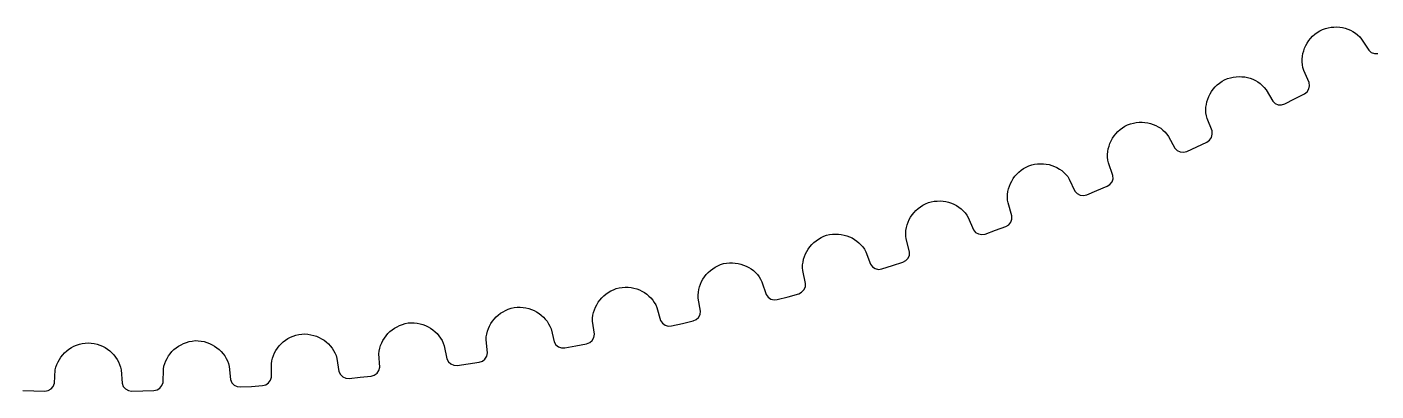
# Model space of a CAD drawing. Header units: metres. Extents: x -120 to 120, y -120 to 120.
# Drawn here: x -2.8 to 58.8, y -120.4 to -103.8 of the extents above; entities that cross this region are included whole.
import ezdxf

# ---------------------------------------------------------------- set-up
doc = ezdxf.new("R2010")
doc.units = ezdxf.units.M

msp = doc.modelspace()

# ---------------------------------------------------------------- linework, layer by layer
for p, q in [((55.9176, -104.177), (56.0177, -104.086)), ((56.0177, -104.086), (56.1263, -104.003)), ((56.1263, -104.003), (56.2432, -103.929)), ((56.2432, -103.929), (56.3697, -103.872)), ((56.3697, -103.872), (56.4985, -103.826)), ((56.4985, -103.826), (56.629, -103.791)), ((56.629, -103.791), (56.7604, -103.768)), ((56.7604, -103.768), (56.8921, -103.755)), ((56.8921, -103.755), (57.0232, -103.754)), ((57.0232, -103.754), (57.1532, -103.763)), ((57.1532, -103.763), (57.2813, -103.782)), ((57.2813, -103.782), (57.4069, -103.812)), ((57.4069, -103.812), (57.5291, -103.853)), ((57.5291, -103.853), (57.6473, -103.903)), ((57.6473, -103.903), (57.7609, -103.963)), ((57.7609, -103.963), (57.869, -104.034)), ((57.869, -104.034), (57.971, -104.113)), ((57.971, -104.113), (58.0662, -104.203)), ((55.51, -104.839), (55.5536, -104.718)), ((55.5536, -104.718), (55.6073, -104.6)), ((55.6073, -104.6), (55.6708, -104.486)), ((55.6708, -104.486), (55.7438, -104.377)), ((55.7438, -104.377), (55.8262, -104.274)), ((55.8262, -104.274), (55.9176, -104.177)), ((58.0662, -104.203), (58.1539, -104.302)), ((58.1539, -104.302), (58.4789, -104.814)), ((55.4423, -105.347), (55.4427, -105.218)), ((55.4533, -105.476), (55.4423, -105.347)), ((55.4427, -105.218), (55.4543, -105.09)), ((55.4543, -105.09), (55.4769, -104.964)), ((55.4769, -104.964), (55.51, -104.839)), ((58.4789, -104.814), (58.5947, -104.913)), ((58.5947, -104.913), (58.7361, -104.965)), ((58.7361, -104.965), (58.8893, -104.966)), ((55.476, -105.605), (55.4533, -105.476)), ((55.5108, -105.732), (55.476, -105.605)), ((55.762, -106.285), (55.5108, -105.732)), ((51.3828, -106.592), (51.4694, -106.492)), ((51.4694, -106.492), (51.5647, -106.398)), ((51.5647, -106.398), (51.6685, -106.312)), ((51.6685, -106.312), (51.7805, -106.234)), ((51.7805, -106.234), (51.9003, -106.164)), ((51.9003, -106.164), (52.029, -106.112)), ((52.029, -106.112), (52.1596, -106.072)), ((52.1596, -106.072), (52.2914, -106.043)), ((52.2914, -106.043), (52.4237, -106.025)), ((52.4237, -106.025), (52.5558, -106.018)), ((52.5558, -106.018), (52.6869, -106.022)), ((52.6869, -106.022), (52.8164, -106.036)), ((52.8164, -106.036), (52.9436, -106.061)), ((52.9436, -106.061), (53.0678, -106.096)), ((53.0678, -106.096), (53.1882, -106.141)), ((53.1882, -106.141), (53.3043, -106.197)), ((53.3043, -106.197), (53.4152, -106.262)), ((53.4152, -106.262), (53.5204, -106.336)), ((53.5204, -106.336), (53.619, -106.42)), ((53.619, -106.42), (53.7104, -106.513)), ((53.7104, -106.513), (53.7939, -106.616)), ((55.6647, -106.711), (55.7473, -106.582)), ((55.7473, -106.582), (55.7816, -106.436)), ((55.7816, -106.436), (55.762, -106.285)), ((51.0641, -107.292), (51.0919, -107.166)), ((51.0919, -107.166), (51.1302, -107.044)), ((51.1302, -107.044), (51.1787, -106.924)), ((51.1787, -106.924), (51.2372, -106.808)), ((51.2372, -106.808), (51.3053, -106.697)), ((51.3053, -106.697), (51.3828, -106.592)), ((53.7939, -106.616), (54.0975, -107.141)), ((54.0975, -107.141), (54.2091, -107.245)), ((54.646, -107.267), (55.0971, -107.038)), ((55.0971, -107.038), (55.5459, -106.804)), ((55.5459, -106.804), (55.6647, -106.711)), ((51.0415, -107.548), (51.0472, -107.419)), ((51.0471, -107.678), (51.0415, -107.548)), ((51.0645, -107.807), (51.0471, -107.678)), ((51.0472, -107.419), (51.0641, -107.292)), ((51.094, -107.936), (51.0645, -107.807)), ((54.2091, -107.245), (54.3483, -107.302)), ((54.3483, -107.302), (54.5013, -107.31)), ((54.5013, -107.31), (54.646, -107.267)), ((47.1237, -108.438), (47.231, -108.357)), ((47.231, -108.357), (47.3461, -108.283)), ((47.3461, -108.283), (47.4687, -108.218)), ((47.4687, -108.218), (47.5995, -108.172)), ((47.5995, -108.172), (47.7317, -108.137)), ((47.7317, -108.137), (47.8646, -108.113)), ((47.8646, -108.113), (47.9975, -108.101)), ((47.9975, -108.101), (48.1297, -108.099)), ((48.1297, -108.099), (48.2605, -108.108)), ((48.2605, -108.108), (48.3894, -108.128)), ((48.3894, -108.128), (48.5154, -108.158)), ((48.5154, -108.158), (48.638, -108.198)), ((48.638, -108.198), (48.7565, -108.249)), ((48.7565, -108.249), (48.8702, -108.309)), ((48.8702, -108.309), (48.9784, -108.378)), ((48.9784, -108.378), (49.0803, -108.457)), ((51.3222, -108.498), (51.094, -107.936)), ((46.6629, -109.065), (46.7163, -108.948)), ((46.7163, -108.948), (46.7796, -108.835)), ((46.7796, -108.835), (46.8522, -108.726)), ((46.8522, -108.726), (46.934, -108.624)), ((46.934, -108.624), (47.0247, -108.528)), ((47.0247, -108.528), (47.1237, -108.438)), ((49.0803, -108.457), (49.1754, -108.545)), ((49.1754, -108.545), (49.2629, -108.642)), ((49.2629, -108.642), (49.3421, -108.748)), ((49.3421, -108.748), (49.6237, -109.285)), ((50.6267, -109.224), (51.0847, -109.008)), ((51.0847, -109.008), (51.2073, -108.92)), ((51.2073, -108.92), (51.2952, -108.795)), ((51.2952, -108.795), (51.3355, -108.65)), ((51.3355, -108.65), (51.3222, -108.498)), ((46.5534, -109.566), (46.5645, -109.437)), ((46.5537, -109.695), (46.5534, -109.566)), ((46.5645, -109.437), (46.5867, -109.311)), ((46.5867, -109.311), (46.6196, -109.186)), ((46.6196, -109.186), (46.6629, -109.065)), ((49.6237, -109.285), (49.7309, -109.394)), ((49.7309, -109.394), (49.8676, -109.457)), ((49.8676, -109.457), (50.0201, -109.471)), ((50.0201, -109.471), (50.1665, -109.434)), ((50.1665, -109.434), (50.6267, -109.224)), ((42.6023, -110.293), (42.7128, -110.216)), ((42.7128, -110.216), (42.8309, -110.147)), ((42.8309, -110.147), (42.956, -110.087)), ((42.956, -110.087), (43.0886, -110.046)), ((43.0886, -110.046), (43.2221, -110.017)), ((43.2221, -110.017), (43.3559, -109.999)), ((43.3559, -109.999), (43.4892, -109.992)), ((43.4892, -109.992), (43.6214, -109.996)), ((43.6214, -109.996), (43.7517, -110.01)), ((43.7517, -110.01), (43.8796, -110.035)), ((43.8796, -110.035), (44.0043, -110.071)), ((44.0043, -110.071), (44.1252, -110.116)), ((44.1252, -110.116), (44.2415, -110.171)), ((44.2415, -110.171), (44.3526, -110.236)), ((44.3526, -110.236), (44.4578, -110.31)), ((46.5658, -109.825), (46.5537, -109.695)), ((46.5899, -109.955), (46.5658, -109.825)), ((46.7946, -110.526), (46.5899, -109.955)), ((42.1159, -110.9), (42.1742, -110.785)), ((42.1742, -110.785), (42.242, -110.675)), ((42.242, -110.675), (42.3191, -110.57)), ((42.3191, -110.57), (42.4051, -110.471)), ((42.4051, -110.471), (42.4996, -110.378)), ((42.4996, -110.378), (42.6023, -110.293)), ((44.4578, -110.31), (44.5564, -110.393)), ((44.5564, -110.393), (44.6477, -110.484)), ((44.6477, -110.484), (44.7311, -110.585)), ((44.7311, -110.585), (44.8059, -110.694)), ((44.8059, -110.694), (45.0651, -111.243)), ((46.6624, -110.943), (46.7554, -110.822)), ((46.7554, -110.822), (46.8016, -110.678)), ((46.8016, -110.678), (46.7946, -110.526)), ((41.9808, -111.525), (41.9859, -111.396)), ((41.9859, -111.396), (42.0022, -111.268)), ((42.0022, -111.268), (42.0296, -111.142)), ((42.0296, -111.142), (42.0676, -111.02)), ((42.0676, -111.02), (42.1159, -110.9)), ((45.0651, -111.243), (45.1677, -111.355)), ((45.1677, -111.355), (45.3017, -111.424)), ((45.3017, -111.424), (45.4535, -111.444)), ((45.4535, -111.444), (45.6013, -111.414)), ((45.6013, -111.414), (46.0698, -111.222)), ((46.0698, -111.222), (46.5363, -111.026)), ((46.5363, -111.026), (46.6624, -110.943)), ((37.7136, -112.224), (37.8036, -112.129)), ((37.8036, -112.129), (37.9019, -112.04)), ((37.9019, -112.04), (38.008, -111.959)), ((38.008, -111.959), (38.1217, -111.887)), ((38.1217, -111.887), (38.2425, -111.823)), ((38.2425, -111.823), (38.37, -111.769)), ((38.37, -111.769), (38.5041, -111.733)), ((38.5041, -111.733), (38.6388, -111.709)), ((38.6388, -111.709), (38.7732, -111.697)), ((38.7732, -111.697), (38.9066, -111.695)), ((38.9066, -111.695), (39.0385, -111.705)), ((39.0385, -111.705), (39.1682, -111.725)), ((39.1682, -111.725), (39.2949, -111.755)), ((39.2949, -111.755), (39.4181, -111.795)), ((39.4181, -111.795), (39.5369, -111.845)), ((39.5369, -111.845), (39.6509, -111.905)), ((39.6509, -111.905), (39.7592, -111.974)), ((39.7592, -111.974), (39.8613, -112.053)), ((39.8613, -112.053), (39.9564, -112.14)), ((41.9875, -111.656), (41.9808, -111.525)), ((42.0062, -111.786), (41.9875, -111.656)), ((42.1872, -112.366), (42.0062, -111.786)), ((37.4007, -112.784), (37.4438, -112.663)), ((37.4438, -112.663), (37.497, -112.546)), ((37.497, -112.546), (37.5599, -112.433)), ((37.5599, -112.433), (37.6323, -112.326)), ((37.6323, -112.326), (37.7136, -112.224)), ((39.9564, -112.14), (40.0438, -112.235)), ((40.0438, -112.235), (40.123, -112.339)), ((40.123, -112.339), (40.1932, -112.451)), ((40.1932, -112.451), (40.4295, -113.01)), ((42.0378, -112.777), (42.1358, -112.659)), ((42.1358, -112.659), (42.1879, -112.518)), ((42.1879, -112.518), (42.1872, -112.366)), ((33.4654, -113.367), (33.5887, -113.308)), ((33.5887, -113.308), (33.7184, -113.259)), ((33.7184, -113.259), (33.8539, -113.229)), ((33.8539, -113.229), (33.9894, -113.21)), ((33.9894, -113.21), (34.1242, -113.203)), ((34.1242, -113.203), (34.2576, -113.208)), ((34.2576, -113.208), (34.389, -113.222)), ((34.389, -113.222), (34.5177, -113.248)), ((34.5177, -113.248), (34.6431, -113.283)), ((34.6431, -113.283), (34.7645, -113.329)), ((34.7645, -113.329), (34.8812, -113.384)), ((37.3362, -113.165), (37.3466, -113.036)), ((37.3375, -113.295), (37.3362, -113.165)), ((37.3508, -113.427), (37.3375, -113.295)), ((37.3466, -113.036), (37.3682, -112.909)), ((37.3682, -112.909), (37.4007, -112.784)), ((40.4295, -113.01), (40.5274, -113.127)), ((40.5274, -113.127), (40.6584, -113.201)), ((40.6584, -113.201), (40.8093, -113.227)), ((40.8093, -113.227), (40.9582, -113.203)), ((40.9582, -113.203), (41.4342, -113.031)), ((41.4342, -113.031), (41.9084, -112.855)), ((41.9084, -112.855), (42.0378, -112.777)), ((32.814, -113.999), (32.8815, -113.89)), ((32.8815, -113.89), (32.9583, -113.785)), ((32.9583, -113.785), (33.0438, -113.687)), ((33.0438, -113.687), (33.1376, -113.595)), ((33.1376, -113.595), (33.2395, -113.511)), ((33.2395, -113.511), (33.3488, -113.434)), ((33.3488, -113.434), (33.4654, -113.367)), ((34.8812, -113.384), (34.9925, -113.448)), ((34.9925, -113.448), (35.0979, -113.522)), ((35.0979, -113.522), (35.1967, -113.604)), ((35.1967, -113.604), (35.2881, -113.695)), ((35.2881, -113.695), (35.3715, -113.794)), ((35.3715, -113.794), (35.4463, -113.901)), ((35.4463, -113.901), (35.5118, -114.016)), ((37.5076, -114.013), (37.3508, -113.427)), ((28.8776, -114.599), (29.0092, -114.555)), ((29.0092, -114.555), (29.1458, -114.531)), ((29.1458, -114.531), (29.2819, -114.518)), ((29.2819, -114.518), (29.4169, -114.517)), ((29.4169, -114.517), (29.55, -114.527)), ((29.55, -114.527), (29.6807, -114.547)), ((29.6807, -114.547), (29.8083, -114.577)), ((29.8083, -114.577), (29.9321, -114.618)), ((32.6278, -114.611), (32.6435, -114.482)), ((32.6435, -114.482), (32.6703, -114.356)), ((32.6703, -114.356), (32.708, -114.233)), ((32.708, -114.233), (32.756, -114.114)), ((32.756, -114.114), (32.814, -113.999)), ((35.5118, -114.016), (35.7248, -114.584)), ((35.7248, -114.584), (35.8178, -114.705)), ((36.7278, -114.647), (37.2089, -114.49)), ((37.2089, -114.49), (37.3414, -114.418)), ((37.3414, -114.418), (37.4441, -114.304)), ((37.4441, -114.304), (37.502, -114.165)), ((37.502, -114.165), (37.5076, -114.013)), ((28.0749, -115.258), (28.147, -115.151)), ((28.147, -115.151), (28.228, -115.05)), ((28.228, -115.05), (28.3174, -114.955)), ((28.3174, -114.955), (28.415, -114.868)), ((28.415, -114.868), (28.5202, -114.788)), ((28.5202, -114.788), (28.6327, -114.716)), ((28.6327, -114.716), (28.7519, -114.653)), ((28.7519, -114.653), (28.8776, -114.599)), ((29.9321, -114.618), (30.0515, -114.668)), ((30.0515, -114.668), (30.1658, -114.728)), ((30.1658, -114.728), (30.2744, -114.797)), ((30.2744, -114.797), (30.3766, -114.875)), ((30.3766, -114.875), (30.4719, -114.962)), ((30.4719, -114.962), (30.5595, -115.056)), ((30.5595, -115.056), (30.6388, -115.159)), ((30.6388, -115.159), (30.7091, -115.269)), ((32.6236, -114.742), (32.6278, -114.611)), ((32.6315, -114.873), (32.6236, -114.742)), ((32.764, -115.466), (32.6315, -114.873)), ((35.8178, -114.705), (35.9457, -114.784)), ((35.9457, -114.784), (36.0953, -114.817)), ((36.0953, -114.817), (36.2451, -114.799)), ((36.2451, -114.799), (36.7278, -114.647)), ((23.7523, -115.868), (23.8676, -115.801)), ((23.8676, -115.801), (23.9894, -115.743)), ((23.9894, -115.743), (24.1171, -115.695)), ((24.1171, -115.695), (24.2504, -115.656)), ((24.2504, -115.656), (24.3879, -115.638)), ((24.3879, -115.638), (24.5244, -115.631)), ((24.5244, -115.631), (24.6594, -115.635)), ((24.6594, -115.635), (24.792, -115.65)), ((24.792, -115.65), (24.9217, -115.675)), ((24.9217, -115.675), (25.0479, -115.711)), ((25.0479, -115.711), (25.1699, -115.757)), ((25.1699, -115.757), (25.2871, -115.812)), ((25.2871, -115.812), (25.3989, -115.877)), ((27.8636, -115.862), (27.8846, -115.734)), ((27.8846, -115.734), (27.9167, -115.609)), ((27.9167, -115.609), (27.9594, -115.488)), ((27.9594, -115.488), (28.0123, -115.37)), ((28.0123, -115.37), (28.0749, -115.258)), ((30.7091, -115.269), (30.7698, -115.386)), ((30.7698, -115.386), (30.9591, -115.963)), ((32.5812, -115.863), (32.6885, -115.754)), ((32.6885, -115.754), (32.7521, -115.618)), ((32.7521, -115.618), (32.764, -115.466)), ((23.1629, -116.544), (23.2206, -116.43)), ((23.2206, -116.43), (23.2879, -116.32)), ((23.2879, -116.32), (23.3643, -116.216)), ((23.3643, -116.216), (23.4494, -116.118)), ((23.4494, -116.118), (23.5427, -116.027)), ((23.5427, -116.027), (23.6438, -115.944)), ((23.6438, -115.944), (23.7523, -115.868)), ((25.3989, -115.877), (25.5045, -115.95)), ((25.5045, -115.95), (25.6035, -116.032)), ((25.6035, -116.032), (25.6951, -116.123)), ((25.6951, -116.123), (25.7787, -116.221)), ((25.7787, -116.221), (25.8537, -116.326)), ((25.8537, -116.326), (25.9194, -116.439)), ((25.9194, -116.439), (25.9752, -116.559)), ((27.8541, -115.992), (27.8636, -115.862)), ((27.8565, -116.124), (27.8541, -115.992)), ((27.9644, -116.721), (27.8565, -116.124)), ((30.9591, -115.963), (31.047, -116.087)), ((31.047, -116.087), (31.1715, -116.172)), ((31.1715, -116.172), (31.3197, -116.211)), ((31.3197, -116.211), (31.4701, -116.199)), ((31.4701, -116.199), (31.9586, -116.067)), ((31.9586, -116.067), (32.4458, -115.93)), ((32.4458, -115.93), (32.5812, -115.863)), ((18.5417, -117.082), (18.6308, -116.988)), ((18.6308, -116.988), (18.7278, -116.901)), ((18.7278, -116.901), (18.8323, -116.822)), ((18.8323, -116.822), (18.9437, -116.751)), ((18.9437, -116.751), (19.0617, -116.688)), ((19.0617, -116.688), (19.1858, -116.635)), ((19.1858, -116.635), (19.3154, -116.592)), ((19.3154, -116.592), (19.4502, -116.56)), ((19.4502, -116.56), (19.5883, -116.547)), ((19.5883, -116.547), (19.7251, -116.545)), ((19.7251, -116.545), (19.8597, -116.555)), ((19.8597, -116.555), (19.9916, -116.576)), ((19.9916, -116.576), (20.1201, -116.607)), ((20.1201, -116.607), (20.2447, -116.648)), ((20.2447, -116.648), (20.3648, -116.698)), ((20.3648, -116.698), (20.4796, -116.758)), ((20.4796, -116.758), (20.5886, -116.828)), ((20.5886, -116.828), (20.6911, -116.905)), ((20.6911, -116.905), (20.7866, -116.991)), ((20.7866, -116.991), (20.8744, -117.085)), ((23.0339, -117.176), (23.0369, -117.044)), ((23.0369, -117.044), (23.0518, -116.914)), ((23.0518, -116.914), (23.0781, -116.787)), ((23.0781, -116.787), (23.1153, -116.664)), ((23.1153, -116.664), (23.1629, -116.544)), ((25.9752, -116.559), (26.1405, -117.143)), ((27.7653, -117.111), (27.8771, -117.006)), ((27.8771, -117.006), (27.9463, -116.872)), ((27.9463, -116.872), (27.9644, -116.721)), ((13.6875, -117.748), (13.7804, -117.658)), ((13.7804, -117.658), (13.8809, -117.575)), ((13.8809, -117.575), (13.9885, -117.5)), ((13.9885, -117.5), (14.1028, -117.434)), ((14.1028, -117.434), (14.2233, -117.376)), ((14.2233, -117.376), (14.3494, -117.329)), ((14.3494, -117.329), (14.4808, -117.291)), ((14.4808, -117.291), (14.6167, -117.264)), ((14.6167, -117.264), (14.7553, -117.257)), ((14.7553, -117.257), (14.892, -117.261)), ((14.892, -117.261), (15.0261, -117.276)), ((15.0261, -117.276), (15.157, -117.302)), ((15.157, -117.302), (15.2842, -117.338)), ((15.2842, -117.338), (15.407, -117.385)), ((15.407, -117.385), (15.5248, -117.44)), ((15.5248, -117.44), (15.637, -117.505)), ((15.637, -117.505), (15.7431, -117.579)), ((15.7431, -117.579), (15.8423, -117.66)), ((15.8423, -117.66), (15.9342, -117.75)), ((18.2007, -117.767), (18.2321, -117.641)), ((18.2321, -117.641), (18.2744, -117.519)), ((18.2744, -117.519), (18.327, -117.402)), ((18.327, -117.402), (18.3894, -117.29)), ((18.3894, -117.29), (18.4611, -117.183)), ((18.4611, -117.183), (18.5417, -117.082)), ((20.8744, -117.085), (20.9538, -117.187)), ((20.9538, -117.187), (21.0244, -117.295)), ((21.0244, -117.295), (21.0854, -117.411)), ((21.0854, -117.411), (21.1362, -117.533)), ((21.1362, -117.533), (21.2772, -118.123)), ((23.117, -117.777), (23.0339, -117.176)), ((26.1405, -117.143), (26.2232, -117.271)), ((26.2232, -117.271), (26.3441, -117.361)), ((26.3441, -117.361), (26.4905, -117.406)), ((26.4905, -117.406), (26.6413, -117.4)), ((26.6413, -117.4), (27.1349, -117.288)), ((27.1349, -117.288), (27.6273, -117.172)), ((27.6273, -117.172), (27.7653, -117.111)), ((-0.65279, -118.328), (-0.53116, -118.276)), ((-0.53116, -118.276), (-0.40452, -118.234)), ((-0.40452, -118.234), (-0.27344, -118.203)), ((-0.27344, -118.203), (-0.13847, -118.181)), ((-0.13847, -118.181), (-0.00018, -118.171)), ((-0.00018, -118.171), (0.13823, -118.181)), ((0.13823, -118.181), (0.27331, -118.202)), ((0.27331, -118.202), (0.40449, -118.234)), ((0.40449, -118.234), (0.5312, -118.276)), ((0.5312, -118.276), (0.65292, -118.328)), ((4.12418, -118.32), (4.23767, -118.254)), ((4.23767, -118.254), (4.35707, -118.197)), ((4.35707, -118.197), (4.48185, -118.15)), ((4.48185, -118.15), (4.61151, -118.113)), ((4.61151, -118.113), (4.74549, -118.086)), ((4.74549, -118.086), (4.88325, -118.07)), ((4.88325, -118.07), (5.02195, -118.075)), ((5.02195, -118.075), (5.15779, -118.09)), ((5.15779, -118.09), (5.29017, -118.116)), ((5.29017, -118.116), (5.41851, -118.153)), ((5.41851, -118.153), (5.54226, -118.2)), ((5.54226, -118.2), (5.66082, -118.256)), ((5.66082, -118.256), (5.77365, -118.321)), ((8.72118, -118.307), (8.80985, -118.213)), ((8.80985, -118.213), (8.90638, -118.127)), ((8.90638, -118.127), (9.01022, -118.048)), ((9.01022, -118.048), (9.1209, -117.978)), ((9.1209, -117.978), (9.23784, -117.916)), ((9.23784, -117.916), (9.36057, -117.864)), ((9.36057, -117.864), (9.48858, -117.821)), ((9.48858, -117.821), (9.62134, -117.789)), ((9.62134, -117.789), (9.75833, -117.768)), ((9.75833, -117.768), (9.89709, -117.766)), ((9.89709, -117.766), (10.0335, -117.776)), ((10.0335, -117.776), (10.1668, -117.797)), ((10.1668, -117.797), (10.2966, -117.828)), ((10.2966, -117.828), (10.4221, -117.87)), ((10.4221, -117.87), (10.5429, -117.921)), ((10.5429, -117.921), (10.6583, -117.981)), ((10.6583, -117.981), (10.7678, -118.051)), ((10.7678, -118.051), (10.8707, -118.129)), ((10.8707, -118.129), (10.9665, -118.215)), ((10.9665, -118.215), (11.0545, -118.308)), ((13.3551, -118.294), (13.4023, -118.174)), ((13.4023, -118.174), (13.4597, -118.059)), ((13.4597, -118.059), (13.5267, -117.949)), ((13.5267, -117.949), (13.6028, -117.846)), ((13.6028, -117.846), (13.6875, -117.748)), ((15.9342, -117.75), (16.018, -117.848)), ((16.018, -117.848), (16.0932, -117.953)), ((16.0932, -117.953), (16.1592, -118.064)), ((16.1592, -118.064), (16.2154, -118.182)), ((16.2154, -118.182), (16.2611, -118.306)), ((18.1719, -118.028), (18.1804, -117.896)), ((18.2301, -118.632), (18.1719, -118.028)), ((18.1804, -117.896), (18.2007, -117.767)), ((21.2772, -118.123), (21.3546, -118.254)), ((21.3546, -118.254), (21.4717, -118.349)), ((22.2648, -118.309), (22.7616, -118.213)), ((22.7616, -118.213), (22.902, -118.158)), ((22.902, -118.158), (23.018, -118.058)), ((23.018, -118.058), (23.0926, -117.927)), ((23.0926, -117.927), (23.117, -117.777)), ((-1.31787, -118.924), (-1.24671, -118.817)), ((-1.24671, -118.817), (-1.16669, -118.717)), ((-1.16669, -118.717), (-1.07833, -118.623)), ((-1.07833, -118.623), (-0.98222, -118.537)), ((-0.98222, -118.537), (-0.87889, -118.459)), ((-0.87889, -118.459), (-0.7689, -118.389)), ((-0.7689, -118.389), (-0.65279, -118.328)), ((0.65292, -118.328), (0.76906, -118.389)), ((0.76906, -118.389), (0.87909, -118.459)), ((0.87909, -118.459), (0.98245, -118.537)), ((0.98245, -118.537), (1.07857, -118.623)), ((1.07857, -118.623), (1.16693, -118.717)), ((1.16693, -118.717), (1.24694, -118.817)), ((1.24694, -118.817), (1.31808, -118.924)), ((3.5408, -118.993), (3.5978, -118.877)), ((3.5978, -118.877), (3.66447, -118.767)), ((3.66447, -118.767), (3.74027, -118.664)), ((3.74027, -118.664), (3.82469, -118.566)), ((3.82469, -118.566), (3.91716, -118.476)), ((3.91716, -118.476), (4.01718, -118.394)), ((4.01718, -118.394), (4.12418, -118.32)), ((5.77365, -118.321), (5.88014, -118.395)), ((5.88014, -118.395), (5.97974, -118.477)), ((5.97974, -118.477), (6.07189, -118.567)), ((6.07189, -118.567), (6.15599, -118.664)), ((6.15599, -118.664), (6.23149, -118.768)), ((6.23149, -118.768), (6.29779, -118.879)), ((6.29779, -118.879), (6.35436, -118.995)), ((8.38257, -118.994), (8.41339, -118.868)), ((8.41339, -118.868), (8.45515, -118.745)), ((8.45515, -118.745), (8.50733, -118.627)), ((8.50733, -118.627), (8.5694, -118.514)), ((8.5694, -118.514), (8.64085, -118.408)), ((8.64085, -118.408), (8.72118, -118.307)), ((11.0545, -118.308), (11.1343, -118.409)), ((11.1343, -118.409), (11.2051, -118.517)), ((11.2051, -118.517), (11.2664, -118.631)), ((11.2664, -118.631), (11.3176, -118.751)), ((11.3176, -118.751), (11.3582, -118.877)), ((11.3582, -118.877), (11.45, -119.477)), ((13.2789, -118.678), (13.2929, -118.546)), ((13.3121, -119.284), (13.2789, -118.678)), ((13.2929, -118.546), (13.3184, -118.418)), ((13.3184, -118.418), (13.3551, -118.294)), ((16.2611, -118.306), (16.3776, -118.902)), ((16.3776, -118.902), (16.4495, -119.036)), ((18.1196, -118.908), (18.1996, -118.781)), ((18.1996, -118.781), (18.2301, -118.632)), ((21.4717, -118.349), (21.6161, -118.4)), ((21.6161, -118.4), (21.767, -118.4)), ((21.767, -118.4), (22.2648, -118.309)), ((-1.54463, -120.014), (-1.50264, -119.409)), ((-1.50264, -119.409), (-1.47254, -119.28)), ((-1.47254, -119.28), (-1.43134, -119.156)), ((-1.43134, -119.156), (-1.3796, -119.038)), ((-1.3796, -119.038), (-1.31787, -118.924)), ((1.31808, -118.924), (1.37976, -119.037)), ((1.37976, -119.037), (1.43146, -119.156)), ((1.43146, -119.156), (1.4726, -119.28)), ((1.4726, -119.28), (1.50264, -119.409)), ((1.50264, -119.409), (1.54463, -120.014)), ((3.41628, -119.976), (3.43321, -119.369)), ((3.43321, -119.369), (3.45797, -119.239)), ((3.45797, -119.239), (3.49401, -119.114)), ((3.49401, -119.114), (3.5408, -118.993)), ((6.35436, -118.995), (6.40059, -119.117)), ((6.40059, -119.117), (6.43593, -119.245)), ((6.43593, -119.245), (6.50289, -119.848)), ((8.36319, -119.125), (8.38257, -118.994)), ((8.37134, -119.732), (8.36319, -119.125)), ((11.45, -119.477), (11.5163, -119.614)), ((13.1902, -119.556), (13.2754, -119.431)), ((13.2754, -119.431), (13.3121, -119.284)), ((16.4495, -119.036), (16.5626, -119.135)), ((16.5626, -119.135), (16.7047, -119.192)), ((16.7047, -119.192), (16.8555, -119.199)), ((16.8555, -119.199), (17.3566, -119.128)), ((17.3566, -119.128), (17.857, -119.053)), ((17.857, -119.053), (17.9996, -119.004)), ((17.9996, -119.004), (18.1196, -118.908)), ((-1.59933, -120.156), (-1.54463, -120.014)), ((1.54463, -120.014), (1.59933, -120.156)), ((3.27234, -120.236), (3.3675, -120.12)), ((3.3675, -120.12), (3.41628, -119.976)), ((6.50289, -119.848), (6.56342, -119.988)), ((6.56342, -119.988), (6.66789, -120.096)), ((6.66789, -120.096), (6.80488, -120.165)), ((7.45978, -120.155), (7.96468, -120.121)), ((7.96468, -120.121), (8.11085, -120.083)), ((8.11085, -120.083), (8.23831, -119.999)), ((8.23831, -119.999), (8.32857, -119.878)), ((8.32857, -119.878), (8.37134, -119.732)), ((11.5163, -119.614), (11.6252, -119.718)), ((11.6252, -119.718), (11.7649, -119.781)), ((11.7649, -119.781), (11.9152, -119.794)), ((11.9152, -119.794), (12.4188, -119.744)), ((12.4188, -119.744), (12.9219, -119.689)), ((12.9219, -119.689), (13.0664, -119.646)), ((13.0664, -119.646), (13.1902, -119.556)), ((-2.99388, -120.347), (-2.48801, -120.361)), ((-2.48801, -120.361), (-1.98203, -120.368)), ((-1.98203, -120.368), (-1.83327, -120.343)), ((-1.83327, -120.343), (-1.69923, -120.269)), ((-1.69923, -120.269), (-1.59933, -120.156)), ((1.59933, -120.156), (1.69923, -120.269)), ((1.69923, -120.269), (1.83327, -120.343)), ((1.83327, -120.343), (1.98203, -120.368)), ((1.98203, -120.368), (2.48801, -120.361)), ((2.48801, -120.361), (2.99388, -120.347)), ((2.99388, -120.347), (3.14148, -120.316)), ((3.14148, -120.316), (3.27234, -120.236)), ((6.80488, -120.165), (6.95456, -120.184)), ((6.95456, -120.184), (7.45978, -120.155))]:
    msp.add_line(p, q)

doc.saveas('drawing.dxf')
